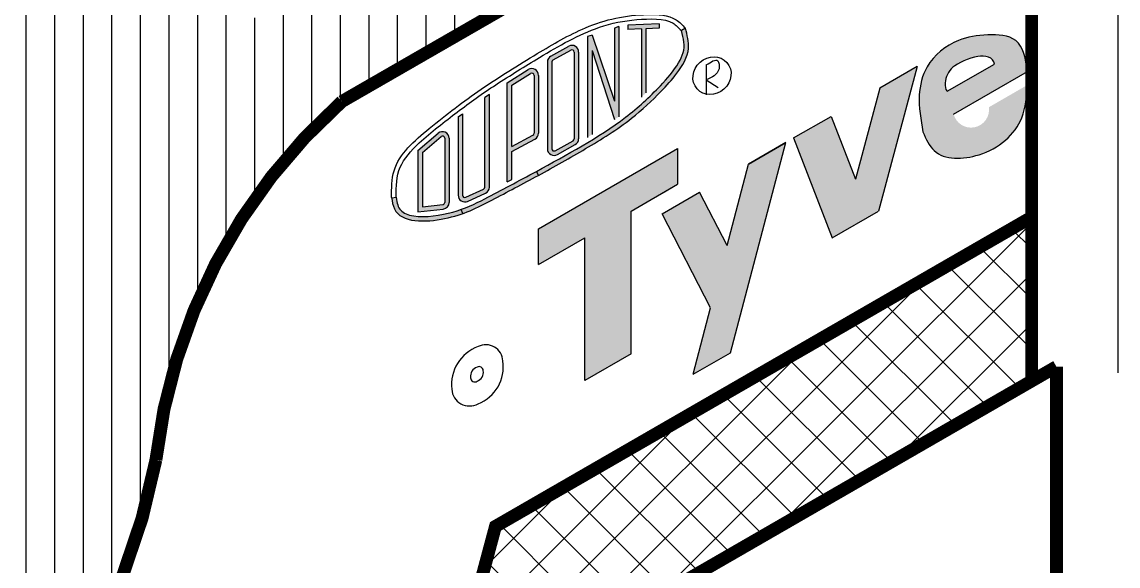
# Model space of a CAD drawing. Extents: x 0 to 51, y 0 to 66.
# Drawn here: x 16.77 to 24.44, y 48.94 to 52.76 of the extents above; entities that cross this region are included whole.
import ezdxf

# ---------------------------------------------------------------- set-up
doc = ezdxf.new("R2010")
doc.units = 0
doc.header["$LTSCALE"] = 1.5
doc.header["$MEASUREMENT"] = 0
doc.linetypes.add('DASHED', pattern=[0.75, 0.5, -0.25])
for name, color, linetype in [('CLADDING', 252, 'CONTINUOUS'), ('DUPONTLOGO', 242, 'CONTINUOUS'), ('FASTENING', 7, 'CONTINUOUS'), ('STRUCTURE', 252, 'CONTINUOUS'), ('TEXT', 7, 'CONTINUOUS'), ('TYVEK', 160, 'DASHED')]:
    doc.layers.add(name, color=color, linetype=linetype)

# ---------------------------------------------------------------- blocks, each defined once
blk = doc.blocks.new('A$C1409495A')
at = {"layer": 'DUPONTLOGO', "color": 242}
for p, q in [((0.2343235615273898, 0.523827359091797), (0.2343235615273898, 1.616091367395711e-07)), ((0.2343235615273898, 0.2619137603504669), (0.4408312526641112, 0.1288168849679323))]:
    blk.add_line(p, q, dxfattribs=at)
blk.add_ellipse((0.333973993873542, 0.3360725358395484), major_axis=(0.2603864479023359, 0.231586749987972), ratio=0.9031737347499492, dxfattribs=at)
blk.add_spline([(0.2343235615273898, 0.523827359091797), (0.4345512185534517, 0.5967801724010542), (0.456416738787766, 0.4563911861724819), (0.2343235615273898, 0.2619137603504669)], degree=3, dxfattribs=at)

msp = doc.modelspace()

# ---------------------------------------------------------------- hatches: boundary and pattern name
at = {"layer": 'CLADDING'}
h = msp.add_hatch(dxfattribs=at)
h.set_pattern_fill('ANSI37', color=256, scale=2, style=0)
h.set_pattern_definition([(45, (44.60727956866438, 1.051732767326698), (-0.1767766952966369, 0.1767766952966369), []), (135, (44.60727956866438, 1.051732767326698), (-0.1767766952966369, -0.1767766952966369), [])])
h.paths.add_polyline_path([(23.83910543946422, 50.23878452229265), (23.83910543946422, 51.38675381127824), (20.08501825192251, 49.21933056298973), (17.81326832857081, 40.74104442695052), (19.25862193800126, 41.57551972242938), (21.16648017812669, 48.69574360821646)])
at = {"layer": 'DUPONTLOGO'}
for color, points in [(242, [(20.72982661555032, 51.94605215230955), (20.76107661555007, 51.9667150003951), (20.76107661555055, 52.55479716481339), (20.91732661555032, 52.07002924082398), (20.94857661555028, 52.09069208890971), (20.94857661555029, 52.72205564266908), (20.91732661555055, 52.7120120865181), (20.91732661555048, 52.1992614191838), (20.76107661555042, 52.661794305763), (20.72982661555029, 52.65175074961195)]), (242, [(21.13741799831357, 52.70689676235618), (21.22982661555018, 52.71086699204166), (21.22982661555025, 52.74214582080883), (21.01107661555028, 52.73274747929402), (21.01107661555028, 52.70146865052686), (21.10616799831357, 52.70555414213977), (21.10616799831357, 52.22770977062096), (21.13741799831357, 52.25697473732113)]), (182, [(22.60526671274791, 51.65187716078761), (22.4345135372748, 52.09316451638664), (22.17225401085564, 51.94174890821112), (22.44288694953829, 51.24233647550857), (22.76764647595743, 51.42983647550859), (23.03827941464007, 52.44174890821114), (22.77601988822093, 52.2903333000355)]), (242, [(20.04232661555042, 52.24709221622784), (20.01107661555042, 52.22570192066007), (20.01107661555018, 51.59733431976792, -0.2934388249167285), (20.00195229652087, 51.58312580922258), (19.87695229652087, 51.52593578084166, -0.5462656304046162), (19.85482661555019, 51.54014429138702), (19.85482661555028, 52.11104680104087), (19.82357661555044, 52.08885131892399), (19.82357661555018, 51.54014429138695, 0.5462656304051842), (19.88995365846232, 51.49751875975092), (20.01495365846243, 51.55470878813192, 0.2934388249164255), (20.04232661555029, 51.59733431976792)]), (182, [(22.11812742311915, 51.91049890821112), (21.85586789669998, 51.75908330003534), (21.70592538483068, 51.18852807779301), (21.51436154575377, 51.56191451638669), (21.25210201933473, 51.4104989082111), (21.59077715392957, 50.75037065563514), (21.46860837028088, 50.28549890821121), (21.73086789669998, 50.43691451638676)])]:
    msp.add_hatch(color=color, dxfattribs=at).paths.add_polyline_path(points)
h = msp.add_hatch(color=242, dxfattribs=at)
edge = h.paths.add_edge_path()
edge.add_spline(control_points=[(21.41448178254439, 52.71108647550859), (21.42740898099427, 52.66358182474703), (21.45781825054108, 52.55183435406813), (21.36305315023336, 52.39585547635141), (21.22160129894844, 52.2404697545977), (21.01614589980599, 52.04960444264294), (20.71935955805446, 51.86542424063846), (20.49654887187043, 51.74135267254302), (20.38607661555032, 51.67983647550857)], knot_values=[0, 0, 0, 0, 0.07140672790437241, 0.16797347427779, 0.251697098529822, 0.3916885399395568, 0.5846187000068773, 0.7743438912938334, 0.7743438912938334, 0.7743438912938334, 0.7743438912938334], degree=3, periodic=0)
edge.add_line((20.38607661555032, 51.67983647550864), (20.37131107150491, 51.70738264886576))
edge.add_spline(control_points=[(20.37131101549993, 51.70738261770425), (20.5855238916175, 51.82665625875313), (20.80395365587162, 51.94076586118469), (21.08315478692037, 52.15361238031092), (21.16474850394633, 52.22940093620166), (21.28647568350978, 52.35767973157964), (21.33267943511717, 52.4105508563156), (21.39589528547147, 52.51683022030086), (21.41029211157246, 52.56249627451179), (21.40111407559914, 52.63944513439218), (21.39410424035439, 52.66677807949422), (21.38638455953358, 52.6953072648585)], knot_values=[0.0002505584379334802, 0.0002505584379334802, 0.0002505584379334802, 0.0002505584379334802, 0.3681301305683303, 0.3681301305683303, 0.5353339496185356, 0.5353339496185356, 0.6400473331687101, 0.6400473331687101, 0.7273425474151587, 0.7273425474151587, 0.7705355621334626, 0.7705355621334626, 0.7705355621334626, 0.7705355621334626], degree=3, periodic=0)
edge.add_line((21.38638455953358, 52.69530726485851), (21.4144817825443, 52.71108647550859))
h = msp.add_hatch(color=182, dxfattribs=at)
edge = h.paths.add_edge_path()
edge.add_spline(control_points=[(23.81003071945314, 52.40719793181069), (23.79617405455792, 52.49449473851385), (23.77041703488123, 52.65676362391808), (23.52101385941022, 52.67179736093253), (23.29889493623503, 52.63635964941888), (23.09506259159656, 52.47771062831727), (23.03547899180347, 52.22354766675558), (23.0626992646751, 52.07005940172716), (23.07787493905796, 51.98448759491082)], knot_values=[0, 0, 0, 0, 0.5827593182052485, 1.083243575514109, 1.602995822488099, 2.320452805997204, 2.834594860345293, 3.482391664081016, 3.482391664081016, 3.482391664081016, 3.482391664081016], degree=3, periodic=0)
edge.add_spline(control_points=[(23.07787493905788, 51.98448759491082), (23.09947201068019, 51.93507677295379), (23.16553806708558, 51.78392766313301), (23.52196027493615, 51.79287888120066), (23.78778540826143, 52.01929677843158), (23.80401981697646, 52.23396538912617), (23.81003071945295, 52.31344793181061)], knot_values=[0, 0, 0, 0, 0.3828216730715811, 1.171062387004566, 2.162538929496697, 2.745476785218138, 2.745476785218138, 2.745476785218138, 2.745476785218138], degree=3, periodic=0)
edge.add_line((23.810030719453, 52.31344793181064), (23.53939778077043, 52.15719793181071))
edge.add_arc((23.41441425666652, 52.14029430882547), 0.1261214246964341, -165.3268673162189, 7.7023353980475235, ccw=False)
edge.add_line((23.29240607547371, 52.10834720427), (23.32289142982412, 52.1259479318106))
edge.add_line((23.32289142982411, 52.12594793181061), (23.81003071945315, 52.40719793181074))
edge = h.paths.add_edge_path(flags=16)
edge.add_spline(control_points=[(23.24739759509974, 52.26986154601005), (23.23294257517344, 52.28364549565033), (23.23294257517344, 52.30394165947693), (23.23420286036497, 52.36728389355325), (23.25704201508914, 52.40930653162233), (23.31739512931516, 52.46442728047005), (23.40168143827167, 52.50498748056253), (23.50469966796199, 52.51954718385569), (23.57636845630921, 52.51031981019896), (23.57857976175208, 52.45818692450887)], knot_values=[0.1693351350576057, 0.1693351350576057, 0.1693351350576057, 0.1693351350576057, 0.2360340609454792, 0.2360340609454792, 0.3507194281854419, 0.3507194281854419, 0.4654047954254047, 0.4654047954254047, 0.5437012250705168, 0.5437012250705168, 0.5437012250705168, 0.5437012250705168], degree=3, periodic=0)
edge.add_line((23.57857976175211, 52.45818692450887), (23.24739759509966, 52.2698615460102))
h = msp.add_hatch(color=242, dxfattribs=at)
h.paths.add_polyline_path([(20.44857661555041, 51.86604757786385, 0.5736723652123047), (20.51843906725978, 51.82519610678985), (20.64343906725965, 51.89553461328971, 0.2709125763483416), (20.66732661555029, 51.93638608436372), (20.66732661555018, 52.54362058611808, 0.5705986825333509), (20.59784353908, 52.58468322733022), (20.47284353907988, 52.51586131341138, 0.2733997692986431), (20.44857661555019, 52.47479867219927)])
h.paths.add_polyline_path([(20.47982661555042, 52.47479867219931, -0.2733997692992661), (20.48791559006031, 52.48848621927006), (20.61291559006015, 52.55730813318884, -0.5705986825352636), (20.63607661555029, 52.54362058611817), (20.63607661555029, 51.93638608436378, -0.2709125763481089), (20.62811409945341, 51.92276892733912), (20.50311409945341, 51.85243042083921, -0.5736723652120272), (20.47982661555031, 51.86604757786388)], flags=16)
h = msp.add_hatch(color=242, dxfattribs=at)
h.paths.add_polyline_path([(20.16732661555019, 51.63342529629915), (20.19857661555803, 51.65026886440238), (20.19857661564818, 51.84598731665098), (20.36144208087646, 51.93377085439633, 0.2758007751185747), (20.38607661533987, 51.975033759239), (20.38607661551403, 52.38069329218605, 0.5880955590562489), (20.31447387777639, 52.42051545452038), (20.16732661579347, 52.32914374862422)])
h.paths.add_polyline_path([(20.19857661566444, 51.88148757421256), (20.34661510385203, 51.96127945763827, 0.275800775116446), (20.35482661533976, 51.97503375925241), (20.35482661551403, 52.38069329219947, 0.588095559058059), (20.33095903626811, 52.39396734631093), (20.19857661586214, 52.31176393035776)], flags=16)
h = msp.add_hatch(color=242, dxfattribs=at)
h.paths.add_polyline_path([(19.76107661555065, 51.93918065369947, 0.6390099729077502), (19.68387340365334, 51.97492229871084), (19.54232661555029, 51.85481420123507), (19.54232661555029, 51.42417919961959), (19.7193470898986, 51.44372889702241, 0.3823525855096099), (19.76107661555018, 51.4903206314688)])
h.paths.add_polyline_path([(19.72982661555008, 51.49032063146883, -0.3823525855080085), (19.71591677366628, 51.47479005332006), (19.57357661555031, 51.4590703630996), (19.57357661555019, 51.84034684451306), (19.70409221158486, 51.95109453536999, -0.6390099729074262), (19.72982661555064, 51.93918065369955)], flags=16)
at = {"layer": 'DUPONTLOGO', "linetype": 'CONTINUOUS'}
msp.add_hatch(color=182, dxfattribs=at).paths.add_polyline_path([(21.03559566838871, 51.42983647550857), (21.36035519480785, 51.61733647550857), (21.36035519480785, 51.86733647550857), (20.38607661555029, 51.30483647550857), (20.38607661555029, 51.05483647550857), (20.71083614196945, 51.24233647550851), (20.71083614196945, 50.24233647550857), (21.03559566838858, 50.42983647550857)])
at = {"layer": 'DUPONTLOGO'}
h = msp.add_hatch(color=242, dxfattribs=at)
edge = h.paths.add_edge_path()
edge.add_spline(control_points=[(20.37131101550011, 51.70738261770428), (20.24859666469773, 51.6415996382086), (20.12598353673046, 51.5753248612598), (19.95658716182066, 51.48803383231821), (19.90363861097788, 51.46246619343965), (19.84482760558652, 51.44147474417277)], knot_values=[0.2810519083259829, 0.2810519083259829, 0.2810519083259829, 0.2810519083259829, 0.4864092395876224, 0.4864092395876224, 0.5821236414411977, 0.5821236414411977, 0.5821236414411977, 0.5821236414411977], degree=3, periodic=0)
edge.add_line((19.84482760558645, 51.44147474417274), (19.85533153904755, 51.41204624421316))
edge.add_spline(control_points=[(19.85533153904755, 51.41204624421316), (19.92940634160735, 51.43849020022469), (20.09599723922493, 51.52434555659862), (20.27590513767935, 51.62078138324792), (20.38607661555032, 51.67983647550857)], knot_values=[0.2810600832013738, 0.2810600832013738, 0.2810600832013738, 0.2810600832013738, 0.3977592114784792, 0.5821236414411975, 0.5821236414411975, 0.5821236414411975, 0.5821236414411975], degree=3, periodic=0)
edge.add_line((20.38607655896715, 51.67983644532718), (20.37131101550013, 51.7073826177043))
h = msp.add_hatch(color=242, dxfattribs=at)
edge = h.paths.add_edge_path()
edge.add_line((19.85533153904754, 51.41204624421316), (19.8448276055865, 51.44147474417277))
edge.add_spline(control_points=[(19.84482760558652, 51.44147474417277), (19.82604339190067, 51.43477008292815), (19.80666111330609, 51.42853226682489), (19.70301314003126, 51.39932220310122), (19.59431624034539, 51.38276155009039), (19.4725151057054, 51.40202268102887), (19.4408668812858, 51.41545395064041), (19.40319587187744, 51.45386097398516), (19.39586105582231, 51.48319452721086), (19.3893134520261, 51.52360931739756)], knot_values=[0.002358172592852481, 0.002358172592852481, 0.002358172592852481, 0.002358172592852481, 0.03292931765771284, 0.03292931765771284, 0.1592148645761484, 0.1592148645761484, 0.2213124727474919, 0.2213124727474919, 0.2810519083259829, 0.2810519083259829, 0.2810519083259829, 0.2810519083259829], degree=3, periodic=0)
edge.add_line((19.38931345202613, 51.52360931739757), (19.35843910372705, 51.51872001896027))
edge.add_spline(control_points=[(19.35843910372704, 51.51872001896034), (19.36262050611127, 51.49230797988575), (19.38824474370355, 51.34367262681344), (19.6535329528613, 51.35106794364766), (19.81645024448952, 51.39816601493905), (19.85533153904755, 51.41204624421316)], knot_values=[0.002347442690703379, 0.002347442690703379, 0.002347442690703379, 0.002347442690703379, 0.04058508663443653, 0.2198056076657352, 0.2810600832013738, 0.2810600832013738, 0.2810600832013738, 0.2810600832013738], degree=3, periodic=0)
at = {"layer": 'STRUCTURE', "linetype": 'CONTINUOUS'}
h = msp.add_hatch(dxfattribs=at)
h.set_pattern_fill('AR-SAND', color=256, scale=0.25, style=0)
h.set_pattern_definition([(37.50000000000001, (103.7793504065138, 3.500000000000014), (-0.01574833952740204, 0.4817059422532897), [0, -0.38, 0, -0.425, 0, -0.40625]), (7.499999999999999, (103.7793504065138, 3.500000000000014), (0.4424441763169318, 0.7055365163074351), [0, -0.205, 0, -0.3425, 0, -0.13125]), (327.5, (103.4718504065138, 3.500000000000014), (0.7785354654378738, 0.001414763384241124), [0, -0.125, 0, -0.45, 0, -0.5875]), (317.5, (103.4718504065138, 3.500000000000014), (0.7515316511430733, 0.2194188912335623), [0, -0.0625, 0, -0.295, 0, -0.3375])])
h.paths.add_polyline_path([(14.47757610358921, 51.54904427125452, -0.02073115222964427), (14.72348288612952, 53.01589328487336, -0.04506024657635373), (15.05331889485797, 54.091243832628, -0.06032015627787331), (15.52267200237836, 54.93395481086281, -0.02256722528568555), (16.72655473108049, 56.45062287961952), (16.45592179239788, 56.60687287961952, 0.02256722528565227), (15.25203906369742, 55.09020481086514, 0.06032015627807897), (14.78268595617516, 54.24749383262763, 0.04506024657631969), (14.45284994744699, 53.1721432848738, 0.02073115222964958), (14.20694316490657, 51.70529427125459, -0.04479910819462923), (14.00939255172474, 50.79708494693288, -0.0209138494887252), (13.81297584843885, 50.25145680140049, -0.05565526587534104), (13.48405104744779, 49.64729452677008, -0.01612494577826756), (12.87029473836022, 48.82638948952726, -0.03370422444087456), (12.36282451923945, 48.27243360529557), (11.33777388602156, 47.29468864628181), (10.8468198664035, 47.02679466678979), (11.11745280508615, 46.87054466678978), (11.60840682470408, 47.13843864628179), (12.63345745792208, 48.11618360529557, 0.03370422444086479), (13.14092767704273, 48.67013948952708, 0.01612494577826873), (13.75468398613035, 49.49104452676995, 0.05565526587535749), (14.08360878712148, 50.09520680140056, 0.02091384948871565), (14.2800254904073, 50.64083494693269, 0.04479910819463601)])
h.paths.add_polyline_path([(23.83910543946423, 60.55705594572972), (23.55390397777052, 60.71304441296461), (16.45592179239788, 56.60687287961952), (16.72655473108048, 56.45062287961952)])
at = {"layer": 'TYVEK', "linetype": 'CONTINUOUS'}
h = msp.add_hatch(dxfattribs=at)
h.set_pattern_fill('_USER', color=23, scale=0.2, angle=90, style=0, pattern_type=0)
h.set_pattern_definition([(90, (42.79999999999998, 3.500000000000014), (-0.2, 1.224606353822377e-17), [])])
h.paths.add_polyline_path([(15.28244877896424, 51.53622390892712, -0.2669366406480506), (11.19627177796821, 46.22164642973721), (11.19627177796822, 36.92071968723344), (15.97944341084719, 39.6822851170563), (15.97944341084719, 43.45547971532748), (15.27794305459883, 43.05046829581088), (15.27794305459883, 43.11654015095466), (13.97762064546364, 42.3657986580071), (13.97762064546363, 42.29972680286338), (12.88263237627201, 41.6675350308861), (12.88263237627202, 41.73360688602986), (12.53057395804197, 41.53034586349426), (12.53057395804197, 42.79472940744879), (12.88263237627201, 42.9979904299844), (12.88263237627202, 44.49562602721156), (12.53057395804197, 44.29236500467597), (12.53057395804197, 45.55674854863052), (16.72498974202049, 47.97839563060373), (16.72498974202049, 47.61305699473584, 0.1290037693331235), (17.70736681524918, 49.68366510849619, -0.1847270097084909), (19.00927133309564, 52.19696834358501), (23.83910543946422, 54.98099059666893), (23.83910543946422, 54.98209827977406), (23.83910543946422, 60.19931351734166), (19.68871682328808, 57.80308553255076, 0.01524367616600851), (18.93316639457735, 57.36528354336131, 0.2219802846438512)])
h.paths.add_polyline_path([(18.18169958880292, 52.86872959777762), (18.3073915425382, 52.94129788110168, 0.3993521555092932), (18.38587155700055, 52.90906510018282, 0.4628738758270098), (18.46049146952883, 53.01907068438528, 0.3831592690512586), (18.33039337205946, 53.03561536995712, -0.3469283405921685), (18.17042159481735, 53.14839408117781, -0.347709804075195), (18.32541168243228, 53.39810455212717, -0.3833598428823153), (18.59835388284418, 53.34104615900976), (18.47694654555352, 53.27095160014336, 0.3053987772463052), (18.35092852116279, 53.29191674135619, 2.302274759758288e-05), (18.35091894208503, 53.29191237141945, 0.4995739648536585), (18.30421266689765, 53.19139160105583, 0.3169971070562109), (18.37163869641156, 53.16414868686372, -0.3848399220598366), (18.60360494619653, 53.08433568824922, -0.3513303134366533), (18.47133591670912, 52.81769851238387, -0.08200931940635665), (18.4055512318172, 52.78542374621653, -0.4325825023771808)], flags=16)
h.paths.add_polyline_path([(18.16590792846245, 53.65601902220467), (18.16590792846244, 54.65601902220461), (17.84114840204331, 54.46851902220466), (17.8411484020433, 54.71851902220467), (18.81542698130084, 55.28101902220467), (18.81542698130085, 55.03101902220465), (18.4906674548817, 54.84351902220464), (18.49066745488159, 53.84351902220467)], flags=16)
h.paths.add_polyline_path([(18.61949231451612, 53.2229793815717), (18.61949231451612, 53.35888658157171), (18.72029734734363, 53.41708639441036), (18.72029734734364, 53.62053647730975), (18.85620454734362, 53.69900253581454), (18.85620454734363, 53.49555245291513), (18.95700958017116, 53.55375226575378), (18.95700958017116, 53.41784506575375), (18.85620454734365, 53.35964525291514), (18.85620454734365, 53.21127153666524, 0.4361565547312338), (18.89480957169496, 53.18781828442659), (18.95700958017116, 53.22372947606392), (18.95700958017116, 53.10331852777988), (18.87792833769457, 53.05766095114822, -0.6348811617643291), (18.72029734734363, 53.15973020226102), (18.72029734734363, 53.28117919441034)], flags=16)
h.paths.add_polyline_path([(18.92368015677393, 53.69918145490733), (19.0458489404226, 54.16405320233123), (18.70717380582771, 54.82418145490721), (18.96943333224684, 54.97559706308273), (19.16099717132372, 54.6022106244891), (19.31093968319304, 55.17276584673159), (19.57319920961216, 55.32418145490722), (19.18593968319302, 53.85059706308287)], flags=16)
edge = h.paths.add_edge_path(flags=16)
edge.add_spline(control_points=[(16.81274323504925, 54.93726902220469), (16.81716020350908, 54.90921753186406), (16.84108215407916, 54.75729288683891), (17.10860473935416, 54.76475049034376), (17.2715220309825, 54.81184856163516), (17.31040332554056, 54.82572879090926)], knot_values=[0, 0, 0, 0, 0.08117017326887306, 0.4396112153314705, 0.5621201664027327, 0.5621201664027327, 0.5621201664027327, 0.5621201664027327], degree=3, periodic=0)
edge.add_line((17.31040332554055, 54.82572879090927), (17.29989939207946, 54.85515729086888))
edge.add_spline(control_points=[(16.84399691099838, 54.93970707741197), (16.85064657092337, 54.8980435408515), (16.85790170204004, 54.86791662704464), (16.89593866777881, 54.82913649733652), (16.92758689219841, 54.81570522772498), (17.04938802683841, 54.79644409678649), (17.15808492652425, 54.81300474979733), (17.26173289979909, 54.842214813521), (17.28111517839363, 54.84845262962426), (17.29989939207946, 54.85515729086887)], knot_values=[0.001174582396085617, 0.001174582396085617, 0.001174582396085617, 0.001174582396085617, 0.06209760817134347, 0.06209760817134347, 0.1241952163426869, 0.1241952163426869, 0.2504807632611225, 0.2504807632611225, 0.2810519083259725, 0.2810519083259725, 0.2810519083259725, 0.2810519083259725], degree=3, periodic=0)
edge.add_spline(control_points=[(17.29989939207946, 54.85515729086887), (17.35871039747084, 54.87614874013574), (17.41165894831365, 54.90171637901431), (17.58105532322347, 54.9890074079559), (17.70366845119074, 55.0552821849047), (17.82638280199311, 55.12106516440038)], knot_values=[0.2810519083259725, 0.2810519083259725, 0.2810519083259725, 0.2810519083259725, 0.3767663101795581, 0.3767663101795581, 0.5821236414411975, 0.5821236414411975, 0.5821236414411975, 0.5821236414411975], degree=3, periodic=0)
edge.add_line((17.82638280199313, 55.1210651644004), (17.84114834552125, 55.09351899190925))
edge.add_spline(control_points=[(17.84114840204333, 55.09351902220467), (17.73097692417251, 55.03446392994402), (17.55106902571816, 54.93802810329475), (17.38447812810042, 54.8521727469208), (17.31040332554056, 54.82572879090926)], knot_values=[0.5621201664027327, 0.5621201664027327, 0.5621201664027327, 0.5621201664027327, 0.9308490263281911, 1.164247282882417, 1.164247282882417, 1.164247282882417, 1.164247282882417], degree=3, periodic=0)
h.paths.add_polyline_path([(16.9973984020433, 54.8378617463157), (16.99739840204331, 55.26849674793116), (17.13894519014633, 55.38860484540696, -0.6390099729073767), (17.21614840204364, 55.35286320039564), (17.21614840204319, 54.9040031781649, -0.3823525855096294), (17.1744188763916, 54.8574114437185)], flags=16)
h.paths.add_polyline_path([(17.02864840204331, 54.87275290979569), (17.02864840204319, 55.25402939120916), (17.15916399807787, 55.36477708206608, -0.6390099729074262), (17.18489840204364, 55.35286320039564), (17.18489840204306, 54.89000876808231)], flags=0)
edge = h.paths.add_edge_path(flags=16)
edge.add_spline(control_points=[(16.81274323504925, 54.93726902220469), (16.81282758470478, 55.00208006528858), (16.81308360584043, 55.19879689537104), (17.09990930062855, 55.4458396400008), (17.43549411708172, 55.70410810604171), (17.69972389065576, 55.86551184472196), (17.83296675322975, 55.9469027337236)], knot_values=[0, 0, 0, 0, 0.188808860317685, 0.5730795050637295, 1.030526813528331, 1.49585261128351, 1.49585261128351, 1.49585261128351, 1.49585261128351], degree=3, periodic=0)
edge.add_spline(control_points=[(17.83296675322975, 55.9469027337236), (17.94267155601425, 56.01220252696882), (18.11617365821058, 56.11547650507613), (18.38256824072445, 56.20408977210363), (18.59367937397501, 56.22411148387046), (18.78125276686862, 56.2182445318379), (18.84894165084624, 56.14658886426857), (18.86955356903741, 56.12476902220469)], knot_values=[0, 0, 0, 0, 0.3825603709704853, 0.6050330240397936, 0.830449910078948, 1.031699540918293, 1.119813565634334, 1.119813565634334, 1.119813565634334, 1.119813565634334], degree=3, periodic=0)
edge.add_spline(control_points=[(18.86955356903741, 56.12476902220469), (18.8824807674873, 56.07726437144314), (18.91289003703422, 55.96551690076426), (18.81812493672641, 55.80953802304752), (18.67667308544151, 55.65415230129383), (18.4712176862988, 55.46328698933905), (18.17443134454754, 55.27910678733457), (17.95162065836341, 55.1550352192391), (17.84114840204333, 55.09351902220467)], knot_values=[0, 0, 0, 0, 0.142813455808722, 0.3359469485555571, 0.5033941970596212, 0.7833770798790906, 1.169237400013739, 1.54868778258763, 1.54868778258763, 1.54868778258763, 1.54868778258763], degree=3, periodic=0)
edge.add_line((17.84114840204331, 55.09351902220467), (17.82638285802371, 55.12106519551395))
edge.add_spline(control_points=[(17.82638280199293, 55.12106516440038), (18.04059567811049, 55.24033880544924), (18.25902544236465, 55.35444840788078), (18.5382265734134, 55.56729492700701), (18.61982029043935, 55.64308348289775), (18.74154747000279, 55.77136227827576), (18.78775122161019, 55.8242334030117), (18.85096707196448, 55.93051276699698), (18.86536389806548, 55.9761788212079), (18.85618586209216, 56.05312768108827), (18.8491760268474, 56.08046062619034), (18.8414563460266, 56.10898981155459)], knot_values=[0.0002505584379334802, 0.0002505584379334802, 0.0002505584379334802, 0.0002505584379334802, 0.3681301305683303, 0.3681301305683303, 0.5353339496185356, 0.5353339496185356, 0.6400473331687101, 0.6400473331687101, 0.7273425474151587, 0.7273425474151587, 0.7705355621334626, 0.7705355621334626, 0.7705355621334626, 0.7705355621334626], degree=3, periodic=0)
edge.add_spline(control_points=[(18.8414563460266, 56.10898981155468), (18.8220521670471, 56.1294010363785), (18.80393532929196, 56.14744906629817), (18.72222050823297, 56.19755509653503), (18.61858734225174, 56.19168873048005), (18.43864046915638, 56.17766230171731), (18.3531213157286, 56.16023154928895), (18.1208960884907, 56.08105951782609), (17.98536226384209, 56.0012463845798), (17.8489505001136, 55.92004975743509)], knot_values=[0, 0, 0, 0, 0.04202121453356389, 0.04202121453356389, 0.1801113886157754, 0.1801113886157754, 0.3182015626979868, 0.3182015626979868, 0.5560477353908875, 0.5560477353908875, 0.5560477353908875, 0.5560477353908875], degree=3, periodic=0)
edge.add_spline(control_points=[(16.84399691100492, 54.93970707737223), (16.8441291217658, 55.01759292418039), (16.84583204278309, 55.08892383380081), (16.89950946743261, 55.21122958654378), (16.94875979349385, 55.26739546563569), (17.09088848412006, 55.39798165038847), (17.18425385686874, 55.46986442570464), (17.36096549641846, 55.60466580316226), (17.44987798146579, 55.66765670140636), (17.64261964207813, 55.79400445244717), (17.74579829332654, 55.85703722900182), (17.8489505001136, 55.92004975743509)], knot_values=[0.001204580648238207, 0.001204580648238207, 0.001204580648238207, 0.001204580648238207, 0.1148556554967574, 0.1148556554967574, 0.2297113109935148, 0.2297113109935148, 0.3984913275604529, 0.3984913275604529, 0.5672713441273911, 0.5672713441273911, 0.7479263056417517, 0.7479263056417517, 0.7479263056417517, 0.7479263056417517], degree=3, periodic=0)
edge.add_spline(control_points=[(17.8489505001136, 55.92004975743509), (17.98536226384209, 56.0012463845798), (18.1208960884907, 56.08105951782609), (18.3531213157286, 56.16023154928895), (18.43864046915638, 56.17766230171731), (18.61858734225174, 56.19168873048005), (18.72222050823297, 56.19755509653503), (18.80393532929196, 56.14744906629817), (18.8220521670471, 56.1294010363785), (18.8414563460266, 56.10898981155468)], knot_values=[0, 0, 0, 0, 0.2378461726929006, 0.2378461726929006, 0.3759363467751121, 0.3759363467751121, 0.5140265208573236, 0.5140265208573236, 0.5560477353908875, 0.5560477353908875, 0.5560477353908875, 0.5560477353908875], degree=3, periodic=0)
edge.add_line((18.84145634602666, 56.10898981155462), (18.86955356903738, 56.12476902220472))
edge.add_spline(control_points=[(18.86955356903741, 56.12476902220469), (18.84894165084624, 56.14658886426857), (18.78125276686862, 56.2182445318379), (18.59367937397501, 56.22411148387046), (18.38256824072445, 56.20408977210363), (18.11617365821058, 56.11547650507613), (17.94267155601425, 56.01220252696882), (17.83296675322975, 55.9469027337236)], knot_values=[0, 0, 0, 0, 0.0881140247160408, 0.2893636555553862, 0.5147805415945406, 0.7372531946638489, 1.119813565634334, 1.119813565634334, 1.119813565634334, 1.119813565634334], degree=3, periodic=0)
h.paths.add_polyline_path([(19.39794336979421, 53.63032525368968, -0.2576403943727378), (19.55297872100489, 53.91911130825404, -0.4351274600594111), (19.82572011840961, 53.88783494491321), (19.68655521120149, 53.80748804827489, 0.3602356893497598), (19.56555752285257, 53.79345020376842, 0.3084390351175669), (19.53495858111062, 53.66138616317053, 0.3993521555107764), (19.6134385955731, 53.62915338225138, 0.3480232729077876), (19.71477559283512, 53.74750033473525), (19.85384449399484, 53.8277918022557, -0.2914129419645201), (19.6989029552816, 53.53778679445239, -0.08200931940624141), (19.63311827038977, 53.5055120282851, -0.5131396402506218)], flags=16)
h.paths.add_polyline_path([(17.62239840204318, 55.04710784299527), (17.62239840228648, 55.74282629532033), (17.7695456642694, 55.83419800121648, -0.58809555905631), (17.84114840200704, 55.79437583888215), (17.84114840183287, 55.38871630593509, -0.2758007751185076), (17.81651386736945, 55.34745340109244), (17.65364840214119, 55.25966986334708), (17.65364840205103, 55.06395141109848)], flags=16)
h.paths.add_polyline_path([(17.65364840215744, 55.29517012090895), (17.65364840235515, 55.72544647705386), (17.78603082276112, 55.80764989300702, -0.5880955590573183), (17.80989840200704, 55.7943758388956), (17.80989840182875, 55.37938796122627)], flags=0)
h.paths.add_polyline_path([(17.90364840204342, 55.27973012455995), (17.90364840204319, 55.88848121889536, -0.2733997692991404), (17.92791532557295, 55.92954386010751), (18.052915325573, 55.99836577402631, -0.5705986825334414), (18.12239840204319, 55.95730313281417), (18.1223984020433, 55.35006863105981, -0.2709125763483423), (18.09851085375266, 55.30921715998581), (17.97351085375277, 55.23887865348595, -0.5736723652121252)], flags=16)
h.paths.add_polyline_path([(17.95818588594642, 55.26611296753531, -0.5736723652121531), (17.9348984020433, 55.27973012455998), (17.93489840204342, 55.89771517630685), (18.06798737655316, 55.97099067988493, -0.5705986825351363), (18.0911484020433, 55.95730313281426), (18.0911484020433, 55.34093204595711)], flags=0)
h.paths.add_polyline_path([(19.86364803239633, 53.88963372159146, -0.2576403943727814), (20.01868338360706, 54.17841977615584, -0.4351274600593037), (20.29142478101173, 54.14714341281498), (20.15225987380362, 54.06679651617667, 0.3602356893496513), (20.03126218545472, 54.0527586716702, 0.3084390351175845), (20.00066324371274, 53.92069463107231, 0.399352155510982), (20.07914325817525, 53.88846185015314, 0.3480232729078493), (20.18048025543727, 54.00680880263704), (20.33345680702485, 54.0951298558758, -0.1028428954583946), (20.31123484159803, 54.15802465916605, -0.2576403943726044), (20.46627019280877, 54.44681071373021, -0.535021084852147), (20.76658803141316, 54.36179058631144, -0.2970257038306059), (20.61219442708546, 54.06548619992854, -0.08200931940611521), (20.54640974219373, 54.03321143376129, -0.3897296338739039), (20.33345680702485, 54.0951298558758), (20.3195491565958, 54.08710027015679, -0.2914129419631868), (20.16460761788384, 53.79709526235423, -0.08200931940649726), (20.09882293299181, 53.76482049618684, -0.5131396402504492)], flags=16)
h.paths.add_polyline_path([(18.18489840204331, 55.35973469900564), (18.1848984020433, 56.06543329630806), (18.21614840204341, 56.07547685245911), (18.37239840204353, 55.61294396587987), (18.37239840204353, 56.12569463321422), (18.40364840204331, 56.13573818936517), (18.40364840204331, 55.50437463560582), (18.3723984020433, 55.48371178752009), (18.21614840204353, 55.9684797115095), (18.21614840204307, 55.38039754709121)], flags=16)
h.paths.add_polyline_path([(18.56123978480656, 55.64139231731712), (18.56123978480656, 56.11923668883587), (18.46614840204331, 56.11515119722298), (18.4661484020433, 56.14643002599013), (18.6848984020433, 56.15582836750493), (18.68489840204318, 56.12454953873777), (18.59248978480656, 56.12057930905227), (18.59248978480656, 55.67065728401722)], flags=16)
h.paths.add_polyline_path([(19.89795873603131, 54.65601902220465), (19.62732579734867, 55.35543145490725), (19.88958532376782, 55.50684706308275), (20.06033849924094, 55.06555970748369), (20.23109167471395, 55.70401584673161), (20.49335120113309, 55.85543145490724), (20.22271826245045, 54.84351902220465)], flags=16)
h.paths.add_polyline_path([(20.44825005291444, 54.1890855686467, -0.02640882966203067), (20.44427993266079, 54.20115155405674, 0.05170444221424401)], flags=0)
edge = h.paths.add_edge_path(flags=16)
edge.add_ellipse((19.05601408050345, 55.79198247936978), major_axis=(0.1041545791608831, 0.09263469999524446), ratio=0.9031737347499265, start_angle=-3.467448550509289e-11, end_angle=213.8665434005323, ccw=False)
edge.add_ellipse((19.05601408050345, 55.79198247936978), major_axis=(0.1041545791608831, 0.09263469999524446), ratio=0.9031737347499265, start_angle=213.8665434005323, end_angle=359.99999999996527, ccw=False)
edge = h.paths.add_edge_path(flags=16)
edge.add_spline(control_points=[(19.01615390756498, 55.86708440867067), (19.04847584612173, 55.88900395589726), (19.10234761817832, 55.92553780579927), (19.11515492567268, 55.8063723365568), (19.05605282952113, 55.78007314888565), (19.01615390756498, 55.76231896917415)], knot_values=[0, 0, 0, 0, 0.2131037953859143, 0.3551853509425856, 0.6503918016511808, 0.6503918016511808, 0.6503918016511808, 0.6503918016511808], degree=3, periodic=0)
edge.add_line((19.01615390756498, 55.76231896917416), (19.01615390756498, 55.86708440867068))
h.paths.add_polyline_path([(20.83269763247197, 54.19236370881826), (20.78365634590646, 54.81793352969152), (20.91956354590647, 54.89639958819643), (20.93862681145344, 54.41045406582786), (21.00772892142088, 54.94730189148284), (21.12542800917811, 55.0152554914829), (21.19453011914553, 54.55819990941041), (21.21359338469253, 55.06615779476935), (21.34950058469252, 55.14462385327421), (21.30045929812701, 54.46242603240073), (21.13371892380428, 54.36615843240072), (21.0665784652995, 54.67585156329778), (20.99943800679469, 54.28863130881822)], flags=16)
edge = h.paths.add_edge_path(flags=16)
edge.add_spline(control_points=[(21.26510250594598, 55.72713047850671), (21.25909160346949, 55.64764793582226), (21.24285719475446, 55.43297932512769), (20.9770320614292, 55.20656142789677), (20.6206098535786, 55.19761020982912), (20.55454379717324, 55.3487593196499), (20.53294672555091, 55.39817014160694)], knot_values=[0, 0, 0, 0, 0.2331751422885631, 0.6297657592854154, 0.9450620448586093, 1.098190714087239, 1.098190714087239, 1.098190714087239, 1.098190714087239], degree=3, periodic=0)
edge.add_spline(control_points=[(20.532946725551, 55.39817014160694), (20.51777105116815, 55.48374194842327), (20.49055077829651, 55.63723021345169), (20.55013437808958, 55.89139317501339), (20.75396672272805, 56.05004219611501), (20.97608564590325, 56.08547990762864), (21.22548882137427, 56.0704461706142), (21.25124584105096, 55.90817728520996), (21.26510250594617, 55.82088047850679)], knot_values=[0, 0, 0, 0, 0.2591187214942887, 0.464775543233523, 0.7517583366371648, 0.9596592354267609, 1.159852938350305, 1.392956665632412, 1.392956665632412, 1.392956665632412, 1.392956665632412], degree=3, periodic=0)
edge.add_line((21.26510250594617, 55.82088047850682), (20.74747786196676, 55.52202975096607))
edge.add_arc((20.86948604315914, 55.5539768555232), 0.1261214246964334, 194.6731326845643, 367.7023353972564)
edge.add_line((20.99446956726328, 55.57088047850671), (21.26510250594598, 55.72713047850674))
h.paths.add_polyline_path([(21.37597584527393, 54.50602553122425), (21.37597584527392, 54.9590495312243), (21.51188304527395, 55.03751558972913), (21.51188304527395, 55.00669867978523, -0.3188248953897588), (21.71824713704291, 55.09525642638552), (21.68007368491411, 54.95277461071305, 0.4035437565147288), (21.51188304527395, 54.84253821743668), (21.51188304527395, 54.58449158972906)], flags=16)
edge = h.paths.add_edge_path(flags=0)
edge.add_spline(control_points=[(20.70246938159278, 55.68354409270616), (20.68801436166646, 55.69732804234643), (20.68801436166646, 55.71762420617303), (20.689274646858, 55.78096644024937), (20.71211380158218, 55.82298907831843), (20.7724669158082, 55.87810982716617), (20.8567532247647, 55.91867002725864), (20.95977145445499, 55.93322973055182), (21.03144024280223, 55.92400235689509), (21.0336515482451, 55.87186947120496)], knot_values=[0.1693351350576057, 0.1693351350576057, 0.1693351350576057, 0.1693351350576057, 0.2360340609454792, 0.2360340609454792, 0.3507194281854419, 0.3507194281854419, 0.4654047954254047, 0.4654047954254047, 0.5437012250705168, 0.5437012250705168, 0.5437012250705168, 0.5437012250705168], degree=3, periodic=0)
edge.add_line((21.0336515482451, 55.87186947120496), (20.70246938159278, 55.68354409270616))
h.paths.add_polyline_path([(13.05583745702891, 46.30265921398444, -0.3537160203436858), (12.882632376272, 46.00265921398442, -0.5560120530370709), (12.69872038897154, 46.10412111198047, -0.3458248453515412), (12.882632376272, 46.40265921398441, -0.546252201092842)], flags=16)
h.paths.add_polyline_path([(12.91896908633871, 46.23457648619961, -0.3537160203435483), (12.87566781614951, 46.15957648619963, -0.5560120530374172), (12.82968981932436, 46.18494196069864, -0.3458248453516654), (12.87566781614952, 46.25957648619963, -0.5462522010926915)], flags=0)
h.paths.add_polyline_path([(21.78494935107128, 55.00892676656355, -0.1092296168432912), (21.9833071838687, 55.13980844304919, 0.1905419740584758), (21.97336925793602, 55.19032406238929, 0.353186884368694), (21.92060563521573, 55.1920381809452, 0.2690001157083149), (21.86374034054023, 55.12702977741985), (21.7474068919179, 55.05986462954198, -0.1102468081658307), (21.79023531882035, 55.19379933206054, -0.2386701257831889), (21.97169487941444, 55.28183273702051, -0.4337921550029443), (22.10100627162595, 55.14097780288132), (22.10100627162595, 54.92462204304917), (21.98330718386873, 54.85666844304917), (21.98330718386873, 54.88632241107057, -0.4058134010115785), (21.8026396105501, 54.82021608059802, -0.4824874664261117)], flags=16)
h.paths.add_polyline_path([(21.37612342944428, 55.50943780585268), (21.37612342944462, 56.76241506404651), (21.64675636812726, 56.91866506404653), (21.64675636812703, 56.09351902220363), (21.97151589454628, 56.70885023855426), (22.24214883322892, 56.86510023855426), (21.91738930680967, 56.24976902220356), (22.24214883322893, 56.00943780585266), (21.97151589454629, 55.85318780585266), (21.64675636812703, 56.09351902220362), (21.64675636812692, 55.66568780585266)], flags=16)
h.paths.add_polyline_path([(21.86243550226844, 54.95117345693466, -0.303876555579134), (21.88162204527023, 54.99633862314867, -0.1081086455131529), (21.97701423010097, 55.04930858689976, -0.0009435784860126167), (21.97701423010099, 54.96403431868712, -0.2711281288729691), (21.91061211631704, 54.91197558344007, -0.4382804466206374)], flags=0)
h.paths.add_polyline_path([(22.14394497009267, 54.77952871216769), (22.14394497009266, 54.9494127121677), (22.14394497009266, 55.08531991216771), (22.14394497009266, 55.40243671216768), (22.26164405784987, 55.47039031216767), (22.26164405784988, 55.43454828166372, -0.2200211352481369), (22.34625329967579, 55.51923948071161, -0.5384264693973675), (22.58126908574771, 55.38843696116405, -0.2127480191107527), (22.4635699979963, 55.13394830806941, -0.08923826883685025), (22.35468587997282, 55.0677757687782, -0.1510529132693667), (22.26164405784988, 55.0561597268358), (22.26164405784988, 54.84748231216781)], flags=16)
h.paths.add_polyline_path([(19.77926276566755, 57.21908087933581, -0.3458248453514478), (19.96317475296804, 57.51761898133964, -0.546252201092871), (20.13637983372491, 57.4176189813396, -0.3537160203436365), (19.96317475296802, 57.11761898133962, -0.5560120530374257)], flags=16)
h.paths.add_polyline_path([(19.91023219602041, 57.29990172805379, -0.3458248453517042), (19.9562101928455, 57.37453625355482, -0.5462522010929856), (19.99951146303474, 57.34953625355483, -0.3537160203436638), (19.9562101928455, 57.27453625355483, -0.5560120530364786)], flags=0)
h.paths.add_polyline_path([(22.2816256101306, 55.2520278917619, -0.3108884899090845), (22.35542768876219, 55.37730571034308, -0.6341536017401154), (22.44116144752154, 55.32958895121265, -0.2127480191120936), (22.39822482030962, 55.23675149056317, -0.1005835782639767), (22.35295021180967, 55.21061218315757, -0.4661169018352297)], flags=0)
edge = h.paths.add_edge_path(flags=16)
edge.add_ellipse((22.66226287167348, 54.96393465073847), major_axis=(0.1041545791609349, 0.09263469999518924), ratio=0.9031737347499496, start_angle=0, end_angle=360)
edge = h.paths.add_edge_path(flags=16)
edge.add_spline(control_points=[(22.62240269873502, 55.03903658003937), (22.65472463729176, 55.06095612726595), (22.70859640934835, 55.09748997716796), (22.72140371684271, 54.97832450792549), (22.66230162069116, 54.95202532025435), (22.62240269873502, 54.93427114054283)], knot_values=[0, 0, 0, 0, 0.08524151815436572, 0.1420741403770343, 0.2601567206604724, 0.2601567206604724, 0.2601567206604724, 0.2601567206604724], degree=3, periodic=0)
edge.add_line((22.62240269873502, 54.93427114054282), (22.62240269873501, 55.03903658003937))
edge = h.paths.add_edge_path(flags=16)
edge.add_ellipse((22.43812446648747, 56.97431560936379), major_axis=(0.1041545791609349, 0.09263469999518924), ratio=0.9031737347499496, start_angle=0, end_angle=360)
edge = h.paths.add_edge_path(flags=16)
edge.add_spline(control_points=[(22.398264293549, 57.04941753866468), (22.43058623210575, 57.07133708589127), (22.48445800416234, 57.10787093579329), (22.4972653116567, 56.9887054665508), (22.43816321550515, 56.96240627887966), (22.398264293549, 56.94465209916815)], knot_values=[0, 0, 0, 0, 0.08524151815436572, 0.1420741403770343, 0.2601567206604724, 0.2601567206604724, 0.2601567206604724, 0.2601567206604724], degree=3, periodic=0)
edge.add_line((22.39826429354901, 56.94465209916815), (22.398264293549, 57.04941753866468))
h.paths.add_polyline_path([(13.05583745702888, 39.2641246142679, -0.3537160203436491), (12.88263237627201, 38.96412461426788, -0.5560120530377476), (12.69872038897149, 39.06558651226411, -0.3458248453513964), (12.88263237627199, 39.36412461426789, -0.5462522010927069)], flags=16)
h.paths.add_polyline_path([(12.91896908633869, 39.19604188648307, -0.3537160203436265), (12.87566781614946, 39.12104188648307, -0.5560120530380175), (12.82968981932434, 39.14640736098215, -0.3458248453511975), (12.87566781614943, 39.22104188648305, -0.5462522010930381)], flags=0)

# ---------------------------------------------------------------- linework, layer by layer
at = {"layer": 'CLADDING'}
msp.add_line((19.38931345202602, 51.52360931739754), (19.35843910372701, 51.51872001896027), dxfattribs=at)
at = {"layer": 'CLADDING', "const_width": 0.09}
for points in [[(19.25862193800126, 41.57551972242938), (17.81326832857081, 40.74104442695052), (20.08501825192252, 49.21933056298971), (23.83910543946422, 51.38675381127824)], [(23.83910543946421, 51.38675381127824), (23.83910543946421, 50.23878452229265)], [(19.13884291915076, 41.12849833839856), (21.1664801781267, 48.69574360821646), (24.01231961483157, 50.33878977306846)], [(24.01231961483157, 50.33878977306846), (24.01231961483157, 48.75604201800957)]]:
    msp.add_lwpolyline(points, dxfattribs=at)
at = {"layer": 'DUPONTLOGO', "color": 242}
for p, q in [((20.94857661555029, 52.72205564266908), (20.91732661555041, 52.71201208651807)), ((20.94857661555029, 52.72205564266908), (20.94857661555029, 52.09069208890972)), ((21.22982661555029, 52.74214582080883), (21.01107661555029, 52.73274747929402)), ((21.01107661555029, 52.73274747929402), (21.01107661555029, 52.70146865052686)), ((21.22982661555029, 52.74214582080883), (21.22982661555018, 52.71086699204166)), ((20.76107661555042, 52.661794305763), (20.72982661555029, 52.65175074961195)), ((20.72982661555029, 52.65175074961195), (20.72982661555029, 51.94605215230953)), ((20.76107661555042, 52.661794305763), (20.91732661555041, 52.19926141918411)), ((20.91732661555054, 52.71201208651807), (20.91732661555054, 52.19926141918403)), ((21.10616799831367, 52.70555414213977), (21.01107661555019, 52.70146865052686)), ((21.10616799831357, 52.70622545224798), (21.10616799831357, 52.22770977062102)), ((21.23116799831355, 52.71092462300537), (21.13741799831357, 52.70689676235618)), ((21.13741799831357, 52.70689676235618), (21.13741799831357, 52.25697473732109)), ((21.41448178254434, 52.71108647550859), (21.38638455953364, 52.69530726485849)), ((20.47284353907988, 52.51586131341138), (20.59784353908, 52.58468322733022)), ((20.48791559006028, 52.48848621927003), (20.61291559006015, 52.55730813318884)), ((20.63607661555029, 52.54362058611814), (20.63607661555029, 51.93638608436378)), ((20.66732661555018, 52.54362058611808), (20.66732661555029, 51.93638608436372)), ((20.76107661555052, 52.55479716481339), (20.91732661555029, 52.07002924082398)), ((20.76107661555052, 52.55479716481351), (20.76107661555007, 51.96671500039524)), ((20.16732661579337, 52.32914374862413), (20.31447387777639, 52.42051545452038)), ((20.44857661555019, 52.47479867219926), (20.44857661555041, 51.86604757786385)), ((20.47982661555042, 52.47479867219931), (20.47982661555031, 51.86604757786388)), ((20.19857661586214, 52.31176393035776), (20.33095903626811, 52.39396734631093)), ((20.35482661551403, 52.38069329219947), (20.35482661533976, 51.97503375925241)), ((20.38607661551403, 52.38069329218605), (20.38607661533987, 51.975033759239)), ((20.16732661555019, 51.63342529629915), (20.16732661579347, 52.32914374862411)), ((20.19857661566444, 51.88148757421256), (20.19857661586214, 52.31176393035776)), ((20.04232661555042, 52.24709221622784), (20.01107661555042, 52.22570192066007)), ((20.01107661555018, 51.59733431976791), (20.01107661555042, 52.22570192066007)), ((20.04232661555029, 51.59733431976791), (20.04232661555042, 52.24709221622784)), ((19.82357661555041, 52.08885131892397), (19.85482661555031, 52.11104680104087)), ((19.85482661555031, 52.11104680104087), (19.85482661555019, 51.54014429138694)), ((19.82357661555041, 52.08885131892397), (19.82357661555018, 51.54014429138694)), ((19.54232661555029, 51.85481420123507), (19.68387340365334, 51.97492229871084)), ((20.19857661566434, 51.8814875742125), (20.34661510385203, 51.96127945763827)), ((19.57357661555019, 51.84034684451306), (19.70409221158486, 51.95109453536999)), ((19.72982661555064, 51.93918065369951), (19.72982661555008, 51.49032063146883)), ((19.76107661555065, 51.93918065369947), (19.76107661555018, 51.4903206314688)), ((20.19857661564829, 51.84598731665103), (20.36144208087646, 51.93377085439633)), ((20.50311409945341, 51.85243042083921), (20.62811409945341, 51.92276892733912)), ((20.51843906725978, 51.82519610678985), (20.64343906725965, 51.89553461328971)), ((19.54232661555029, 51.85481420123507), (19.54232661555029, 51.42417919961959)), ((19.57357661555019, 51.84034684451306), (19.57357661555031, 51.4590703630996)), ((20.19857661555803, 51.65026886440238), (20.19857661564818, 51.84598731665089)), ((20.16732661555019, 51.63342529629915), (20.19857661555803, 51.65026886440238)), ((20.37131101550013, 51.70738261770428), (20.38607655902908, 51.67983644521161)), ((20.38607661555029, 51.67983647550857), (20.37131296458981, 51.70737911718139)), ((19.8769522965209, 51.52593578084168), (20.00195229652101, 51.58312580922264)), ((19.88995365846229, 51.49751875975092), (20.01495365846242, 51.55470878813189)), ((19.54232661555029, 51.42417919961959), (19.7193470898986, 51.44372889702241)), ((19.57357661555031, 51.4590703630996), (19.71591677366628, 51.47479005332006)), ((19.85533153904755, 51.41204624421314), (19.84482760558645, 51.44147474417279))]:
    msp.add_line(p, q, dxfattribs=at)
at = {"layer": 'DUPONTLOGO', "color": 182}
for p, q in [((23.03827941464007, 52.44174890821112), (22.76764647595743, 51.42983647550857)), ((23.03827941464007, 52.44174890821112), (22.77601988822092, 52.2903333000355)), ((23.24739759509971, 52.26986154601023), (23.57857976175208, 52.45818692450887)), ((23.29240607547374, 52.10834720426998), (23.81003071945311, 52.40719793181069)), ((22.77601988822092, 52.2903333000355), (22.60526671274792, 51.65187716078759)), ((22.17225401085564, 51.94174890821112), (22.4345135372748, 52.09316451638665)), ((22.4345135372748, 52.09316451638665), (22.60526671274792, 51.65187716078759)), ((21.73086789669999, 50.43691451638679), (22.11812742311915, 51.91049890821112)), ((21.85586789670012, 51.75908330003541), (22.11812742311915, 51.91049890821112)), ((22.11812742311915, 51.91049890821112), (21.85586789669999, 51.75908330003548)), ((22.17225401085564, 51.94174890821111), (22.44288694953828, 51.24233647550857)), ((20.38607661555029, 51.30483647550857), (21.36035519480785, 51.86733647550857)), ((21.36035519480785, 51.86733647550857), (21.36035519480785, 51.61733647550857)), ((21.70592538483069, 51.18852807779299), (21.85586789669999, 51.75908330003541)), ((21.03559566838882, 51.42983647550862), (21.36035519480785, 51.61733647550857)), ((21.25210201933471, 51.55483647550857), (21.36035519480785, 51.61733647550857)), ((21.25210201933471, 51.4104989082111), (21.51436154575364, 51.56191451638661)), ((21.25210201933471, 51.41049890821111), (21.51436154575374, 51.56191451638661)), ((21.70592538483069, 51.18852807779299), (21.51436154575374, 51.56191451638675)), ((21.03559566838858, 50.42983647550857), (21.03559566838869, 51.42983647550848)), ((22.44288694953828, 51.24233647550857), (22.76764647595743, 51.42983647550857)), ((21.59077715392966, 50.75037065563494), (21.25210201933471, 51.4104989082111)), ((20.38607661555029, 51.05483647550857), (20.38607661555029, 51.30483647550858)), ((20.38607661555029, 51.05483647550857), (20.71083614196945, 51.24233647550851)), ((20.71083614196945, 50.24233647550857), (20.71083614196945, 51.24233647550857)), ((21.46860837028073, 50.28549890821105), (21.59077715392944, 50.75037065563507)), ((21.03559566838858, 50.42983647550857), (20.71083614196945, 50.24233647550857)), ((21.46860837028062, 50.28549890821107), (21.73086789669999, 50.43691451638679))]:
    msp.add_line(p, q, dxfattribs=at)
at = {"layer": 'DUPONTLOGO', "color": 242}
for centre, radius, start, end in [((20.62045161555019, 52.54362058611808), 0.04687499999999999, 0, 118.8360950130633), ((20.49545161555019, 52.47479867219926), 0.04687499999999999, 118.8360950130773, 180), ((20.62045161555031, 52.54362058611814), 0.01562499999999999, 0, 118.8360950130791), ((20.33920161551403, 52.38069329220619), 0.04687499999999999, 359.9999999753909, 121.8383859097844), ((20.49545161555041, 52.47479867219931), 0.01562499999999999, 118.8360950130773, 180), ((20.33920161551403, 52.38069329220619), 0.01562499999999999, 359.9999999753909, 121.8383859097844), ((19.71420161555065, 51.93918065369952), 0.04687499999999999, 359.9999999999345, 130.3159340501481), ((19.71420161555065, 51.93918065369952), 0.01562499999999999, 359.9999999999345, 130.3159340501481), ((20.33920161533986, 51.97503375925913), 0.01562499999999999, 298.3244090050584, 359.9999999753742), ((20.33920161533986, 51.97503375925913), 0.04687499999999999, 298.3244090050584, 359.9999999753742), ((20.62045161555031, 51.93638608436378), 0.01562499999999999, 299.3668080741876, 0), ((20.62045161555031, 51.93638608436372), 0.04687499999999999, 299.3668080742082, 1.058488597991058e-11), ((20.49545161555041, 51.86604757786385), 0.04687499999999999, 180.0000000000094, 299.3668080741979), ((20.49545161555029, 51.86604757786388), 0.01562499999999999, 180, 299.3668080742082), ((19.99545161555031, 51.59733431976792), 0.01562499999999999, 294.5850530263783, 359.9999999999808), ((19.99545161555031, 51.59733431976792), 0.04687499999999999, 294.5850530263783, 359.9999999999808), ((19.87045161555018, 51.54014429138694), 0.04687499999999999, 179.9999999999788, 294.5850530263612), ((19.87045161555018, 51.54014429138694), 0.01562499999999999, 179.9999999999788, 294.5850530263612), ((19.71420161555019, 51.49032063146886), 0.01562499999999999, 276.3020641363324, 359.9999999999296), ((19.71420161555019, 51.49032063146886), 0.04687499999999999, 276.3020641363324, 359.9999999999296)]:
    msp.add_arc(centre, radius, start, end, dxfattribs=at)
for points in [[(20.37789496673675, 52.53322018702748), (20.71523822991556, 52.71364180498095), (20.92704193035759, 52.78170996084519), (21.15113066103831, 52.80614381632277), (21.34914579022832, 52.77020744860384), (21.41448178254439, 52.71108647550859)], [(20.38607661555032, 51.67983647550857), (20.71613668735161, 51.86703407655624), (21.03785168071963, 52.08007785068877), (21.24483916035123, 52.26861590506415), (21.35484824456223, 52.39485608259348), (21.43633894514558, 52.56995551645615), (21.41448178254439, 52.71108647550859)], [(19.35767144855626, 51.52358647550859), (19.3752103569196, 51.71157895521957), (19.62068481934337, 52.00722437918431), (19.98511015664562, 52.28372431327772), (20.37789496673675, 52.53322018702748)], [(19.35767144855626, 51.52358647550859), (19.37723952609312, 51.44481029021118), (19.72917202667495, 51.37681399862741), (20.06055613339421, 51.50663893557577), (20.38607661555032, 51.67983647550857)]]:
    msp.add_spline(points, degree=3, dxfattribs=at)
for points, knots in [([(20.39387871362058, 52.50636721073899), (20.53029047734907, 52.58756383788369), (20.66582430199767, 52.66737697112997), (20.89804952923558, 52.74654900259286), (20.98356868266336, 52.7639797550212), (21.16351555575874, 52.77800618378394), (21.26714872173997, 52.78387254983892), (21.34886354279895, 52.73376651960206), (21.3669803805541, 52.71571848968237), (21.38638455953358, 52.69530726485856)], [0, 0, 0, 0, 0.2378461726929006, 0.2378461726929006, 0.3759363467751121, 0.3759363467751121, 0.5140265208573236, 0.5140265208573236, 0.5560477353908875, 0.5560477353908875, 0.5560477353908875, 0.5560477353908875]), ([(20.37131101549993, 51.70738261770425), (20.5855238916175, 51.82665625875313), (20.80395365587162, 51.94076586118469), (21.08315478692037, 52.15361238031092), (21.16474850394633, 52.22940093620166), (21.28647568350978, 52.35767973157964), (21.33267943511717, 52.4105508563156), (21.39589528547147, 52.51683022030086), (21.41029211157246, 52.56249627451179), (21.40111407559914, 52.63944513439218), (21.39410424035439, 52.66677807949422), (21.38638455953358, 52.6953072648585)], [0.0002505584379334802, 0.0002505584379334802, 0.0002505584379334802, 0.0002505584379334802, 0.3681301305683303, 0.3681301305683303, 0.5353339496185356, 0.5353339496185356, 0.6400473331687101, 0.6400473331687101, 0.7273425474151587, 0.7273425474151587, 0.7705355621334626, 0.7705355621334626, 0.7705355621334626, 0.7705355621334626]), ([(19.38892512451191, 51.52602453067614), (19.3890573352728, 51.6039103774843), (19.39076025629009, 51.6752412871047), (19.4444376809396, 51.79754703984769), (19.49368800700084, 51.85371291893959), (19.63581669762705, 51.98429910369235), (19.72918207037571, 52.05618187900853), (19.90589370992546, 52.19098325646615), (19.9948061949728, 52.25397415471026), (20.18754785558511, 52.38032190575105), (20.29072650683355, 52.44335468230571), (20.39387871362058, 52.50636721073899)], [0.001204580648238207, 0.001204580648238207, 0.001204580648238207, 0.001204580648238207, 0.1148556554967574, 0.1148556554967574, 0.2297113109935148, 0.2297113109935148, 0.3984913275604529, 0.3984913275604529, 0.5672713441273911, 0.5672713441273911, 0.7479263056417517, 0.7479263056417517, 0.7479263056417517, 0.7479263056417517]), ([(19.38892512450536, 51.52602453071587), (19.39557478443038, 51.48436099415541), (19.40282991554703, 51.45423408034851), (19.4408668812858, 51.41545395064041), (19.4725151057054, 51.40202268102887), (19.59431624034539, 51.38276155009039), (19.70301314003126, 51.39932220310122), (19.86990740289627, 51.44635633121172), (19.93938647314343, 51.47917020808814), (20.12598353673046, 51.5753248612598), (20.24859666469773, 51.6415996382086), (20.37131101550011, 51.70738261770428)], [0.001174582396085617, 0.001174582396085617, 0.001174582396085617, 0.001174582396085617, 0.06209760817134347, 0.06209760817134347, 0.1241952163426869, 0.1241952163426869, 0.2504807632611225, 0.2504807632611225, 0.3767663101795581, 0.3767663101795581, 0.5821236414411975, 0.5821236414411975, 0.5821236414411975, 0.5821236414411975])]:
    msp.add_open_spline(points, degree=3, knots=knots, dxfattribs=at)
at = {"layer": 'DUPONTLOGO', "color": 182}
for points in [[(23.81003071945314, 52.40719793181069), (23.72713751391264, 52.62506501089339), (23.53082762026413, 52.66430713552946), (23.32666386400076, 52.62506501089339), (23.10679238250584, 52.44063167514578), (23.05225849114184, 52.24233698782265), (23.07787493905796, 51.98448759491082)], [(23.07787493905788, 51.98448759491082), (23.15623198927196, 51.85292558663532), (23.47020313522088, 51.82404882767989), (23.76993953717745, 52.08374520199433), (23.81003071945295, 52.31344793181061)]]:
    msp.add_spline(points, degree=3, dxfattribs=at)
msp.add_open_spline([(23.57857976175208, 52.45818692450887), (23.57636845630921, 52.51031981019896), (23.50469966796199, 52.51954718385569), (23.40168143827167, 52.50498748056253), (23.31739512931516, 52.46442728047005), (23.25704201508914, 52.40930653162233), (23.23420286036497, 52.36728389355325), (23.23294257517344, 52.30394165947693), (23.23294257517344, 52.28364549565033), (23.24739759509974, 52.26986154601005)], degree=3, knots=[0.1693351350576057, 0.1693351350576057, 0.1693351350576057, 0.1693351350576057, 0.2476315647027177, 0.2476315647027177, 0.3623169319426805, 0.3623169319426805, 0.4770022991826433, 0.4770022991826433, 0.5437012250705168, 0.5437012250705168, 0.5437012250705168, 0.5437012250705168], dxfattribs=at)
at = {"layer": 'FASTENING'}
for points in [[(19.77926276566752, 50.18054627961925, 0.5560120530374366), (19.96317475296801, 50.07908438162308, 0.3537160203436539), (20.13637983372491, 50.37908438162309, 0.5462522010928075), (19.96317475296801, 50.4790843816231, 0.345824845351463)], [(19.77926276566753, 50.18054627961925, 0.5560120530374366), (19.96317475296802, 50.07908438162308, 0.3537160203436539), (20.13637983372492, 50.37908438162309, 0.5462522010928075), (19.96317475296802, 50.4790843816231, 0.345824845351463)], [(19.91023219602037, 50.26136712833733, 0.5560120530374857), (19.95621019284548, 50.23600165383829, 0.3537160203436451), (19.99951146303471, 50.31100165383829, 0.5462522010928085), (19.95621019284548, 50.33600165383828, 0.3458248453514566)], [(19.91023219602037, 50.26136712833733, 0.5560120530374857), (19.95621019284549, 50.23600165383829, 0.3537160203436451), (19.99951146303472, 50.31100165383829, 0.5462522010928085), (19.95621019284549, 50.33600165383828, 0.3458248453514566)]]:
    msp.add_lwpolyline(points, format="xyb", close=True, dxfattribs=at)
at = {"layer": 'STRUCTURE'}
msp.add_line((23.83910543946421, 60.55705594572972), (23.83910543946399, 51.05164710020188), dxfattribs=at)
at = {"layer": 'TEXT'}
msp.add_line((24.44381672969586, 50.29492981025309), (24.44381672969586, 58.77320946792132), dxfattribs=at)
at = {"layer": 'TYVEK', "color": 23, "const_width": 0.09}
msp.add_lwpolyline([(23.83910543946421, 54.98209827977406), (23.83910543946421, 60.19931351734166), (19.68871682328808, 57.80308553255076, 0.01524367616600851), (18.93316639457735, 57.36528354336131, 0.2219802846438513), (15.28244877896424, 51.53622390892712, -0.2669366406480506), (11.19627177796821, 46.22164642973721), (11.19627177796821, 36.92071968723344), (15.9794434108472, 39.6822851170563)], format="xyb", dxfattribs=at)
at = {"layer": 'TYVEK', "const_width": 0.09}
for points in [[(23.83910543946422, 54.98099059666892), (19.00927133309564, 52.19696834358501, 0.1847270097084867), (17.70736681524918, 49.68366510849626)], [(17.70736681524918, 49.68366510849623, -0.1873724276781056), (15.97944341084719, 46.90819328487328, -0.1873724276781056)]]:
    msp.add_lwpolyline(points, format="xyb", dxfattribs=at)
msp.add_lwpolyline([(23.83910543946422, 51.38675381127824), (23.83910543946422, 54.98209827977406)], dxfattribs=at)

# ---------------------------------------------------------------- block references
at = {"layer": 'DUPONTLOGO', "color": 182, "xscale": 0.4000000000000057, "yscale": 0.3999999999999986, "zscale": 0.3999999999999999}
msp.add_blockref('A$C1409495A', (21.46735269646099, 52.24387091833786), dxfattribs=at)

doc.saveas('drawing.dxf')
